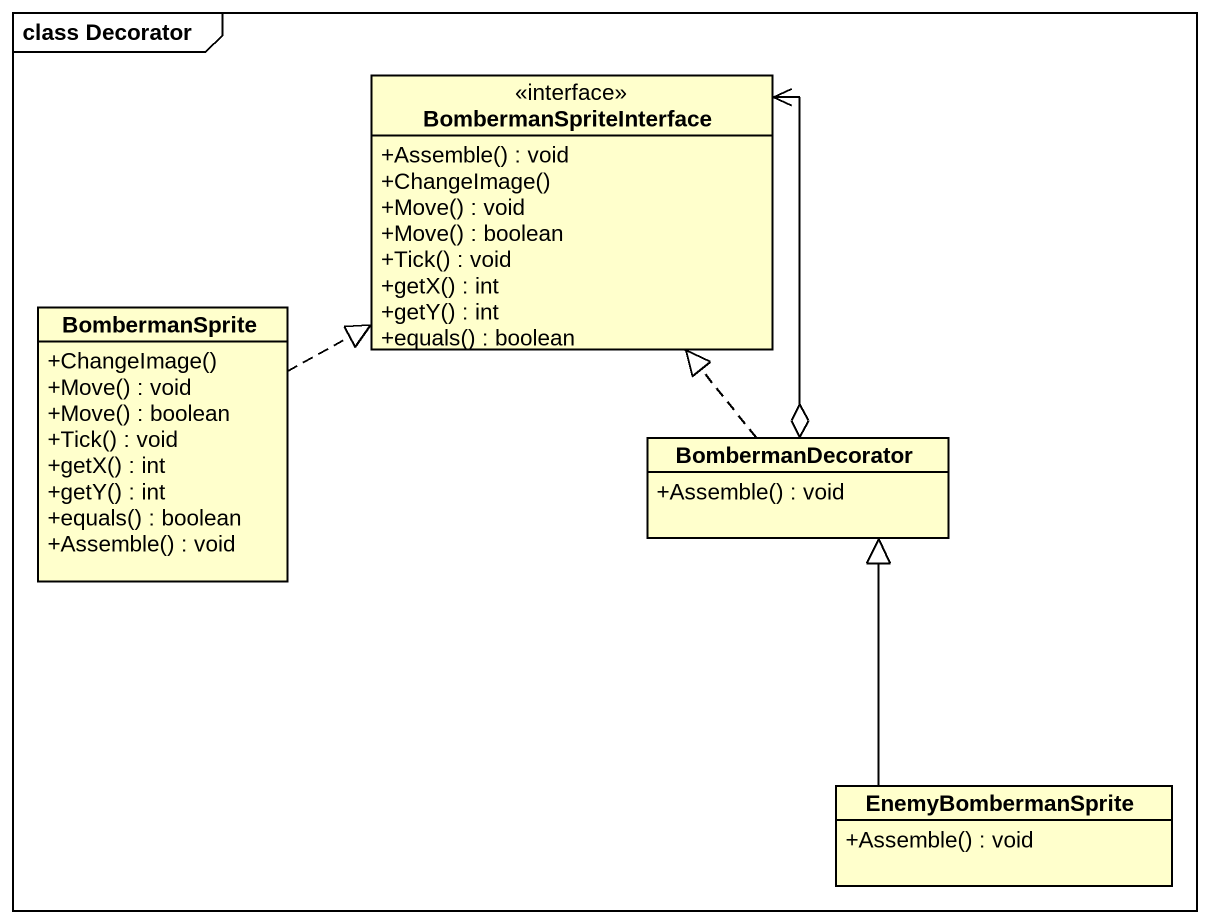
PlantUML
@startuml
mainframe class Decorator
hide circle
hide empty members
skinparam classAttributeIconSize 0
interface BombermanSpriteInterface {
  +Assemble() : void
  +ChangeImage()
  +Move() : void
  +Move() : boolean
  +Tick() : void
  +getX() : int
  +getY() : int
  +equals() : boolean
}
class BombermanSprite {
  +ChangeImage()
  +Move() : void
  +Move() : boolean
  +Tick() : void
  +getX() : int
  +getY() : int
  +equals() : boolean
  +Assemble() : void
}
class BombermanDecorator {
  +Assemble() : void
}
class EnemyBombermanSprite {
  +Assemble() : void
}
BombermanSprite .right.|> BombermanSpriteInterface
BombermanDecorator .up.|> BombermanSpriteInterface
BombermanDecorator o-up-> BombermanSpriteInterface
EnemyBombermanSprite -up-|> BombermanDecorator
@enduml
